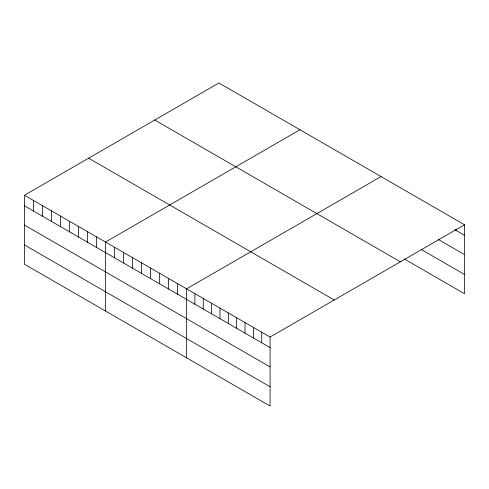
<?xml version="1.0" encoding="UTF-8"?>
<svg xmlns="http://www.w3.org/2000/svg" width="489" height="489" viewBox="0 0 489 489"><rect width="100%" height="100%" fill="white"/><g stroke="black" fill="none" stroke-linecap="round" stroke-linejoin="round"><path stroke-width="0.73" d="M24.45 195.245L270.075 337.055L270.075 406.035L24.45 264.225L24.45 195.245L218.925 82.965L464.55 224.775L464.55 293.755L404.165 258.895M299.983 129.762L105.508 242.043L105.508 311.022M381.041 176.56L186.56 288.84L186.56 357.82M270.075 337.055L464.55 224.775M454.917 229.763L464.55 235.325M438.211 239.402L464.55 254.61M421.512 249.628L464.55 274.476M154.75 120.013L400.375 261.823M88.625 158.191L334.25 300.001M24.45 205.802L270.075 347.606M24.45 225.081L270.075 366.891M24.45 244.946L270.075 386.756M456.2 228.999L456.2 230.508M261.719 332.233L261.719 342.789M253.369 327.41L253.369 337.966M245.02 322.587L245.02 333.143M236.67 317.764L236.67 328.321M228.314 312.948L228.314 323.498M219.964 308.125L219.964 318.681M211.615 303.302L211.615 313.859M203.265 298.479L203.265 309.036M194.909 293.657L194.909 304.213M177.556 283.638L177.556 294.195M168.546 278.437L168.546 288.993M159.542 273.241L159.542 283.797M150.539 268.039L150.539 278.596M141.529 262.837L141.529 273.394M132.525 257.642L132.525 268.198M123.515 252.44L123.515 262.996M114.512 247.238L114.512 257.795M96.498 236.841L96.498 247.397M87.494 231.639L87.494 242.196M78.484 226.444L78.484 237M69.481 221.242L69.481 231.798M60.477 216.04L60.477 226.596M51.467 210.845L51.467 221.401M42.464 205.643L42.464 216.199M33.454 200.441L33.454 210.997"/></g></svg>
